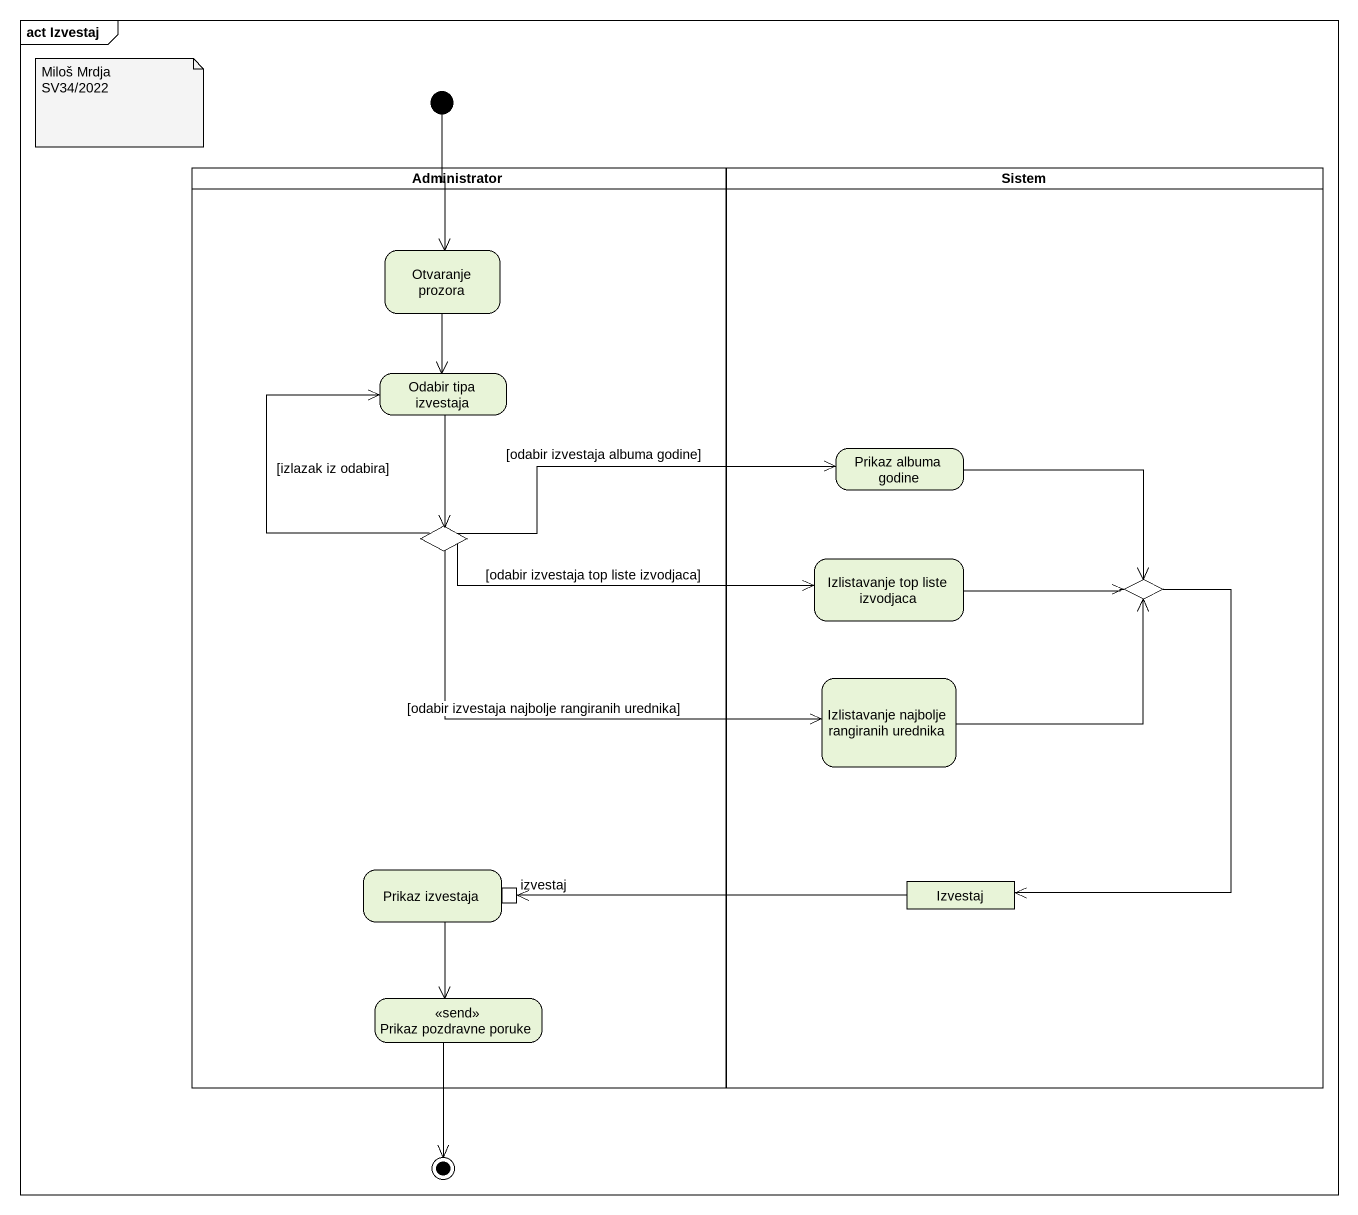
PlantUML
@startuml
mainframe act Izvestaj
hide empty description
state initial1 <<start>>
state Administrator <<partition>> {
  state "Otvaranje prozora" as Otvaranje_prozora
  state "Odabir tipa izvestaja" as Odabir_tipa_izvestaja
  state choice1 <<choice>>
  state "Prikaz izvestaja" as Prikaz_izvestaja {
    state izvestaj <<inputPin>>
  }
  state "Prikaz pozdravne poruke" as Prikaz_pozdravne_poruke <<send>>
}
state Sistem <<partition>> {
  state "Prikaz albuma godine" as Prikaz_albuma_godine
  state "Izlistavanje top liste izvodjaca" as Izlistavanje_top_liste
  state choice2 <<choice>>
  state "Izlistavanje najbolje rangiranih urednika" as Izlistavanje_najbolje
  state Izvestaj <<object>>
}
state final1 <<end>>
initial1 --> Otvaranje_prozora
Otvaranje_prozora --> Odabir_tipa_izvestaja
Odabir_tipa_izvestaja --> choice1
Prikaz_albuma_godine -right-> choice2
choice1 -up-> Odabir_tipa_izvestaja : [izlazak iz odabira]
choice1 -right-> Prikaz_albuma_godine : [odabir izvestaja albuma godine]
choice1 -right-> Izlistavanje_top_liste : [odabir izvestaja top liste izvodjaca]
choice1 -right-> Izlistavanje_najbolje : [odabir izvestaja najbolje rangiranih urednika]
Izlistavanje_top_liste -right-> choice2
choice2 --> Izvestaj
Izlistavanje_najbolje -right-> choice2
Prikaz_izvestaja --> Prikaz_pozdravne_poruke
Izvestaj -left-> izvestaj
Prikaz_pozdravne_poruke --> final1
note as N1
  Miloš Mrdja
  SV34/2022
end note
@enduml
